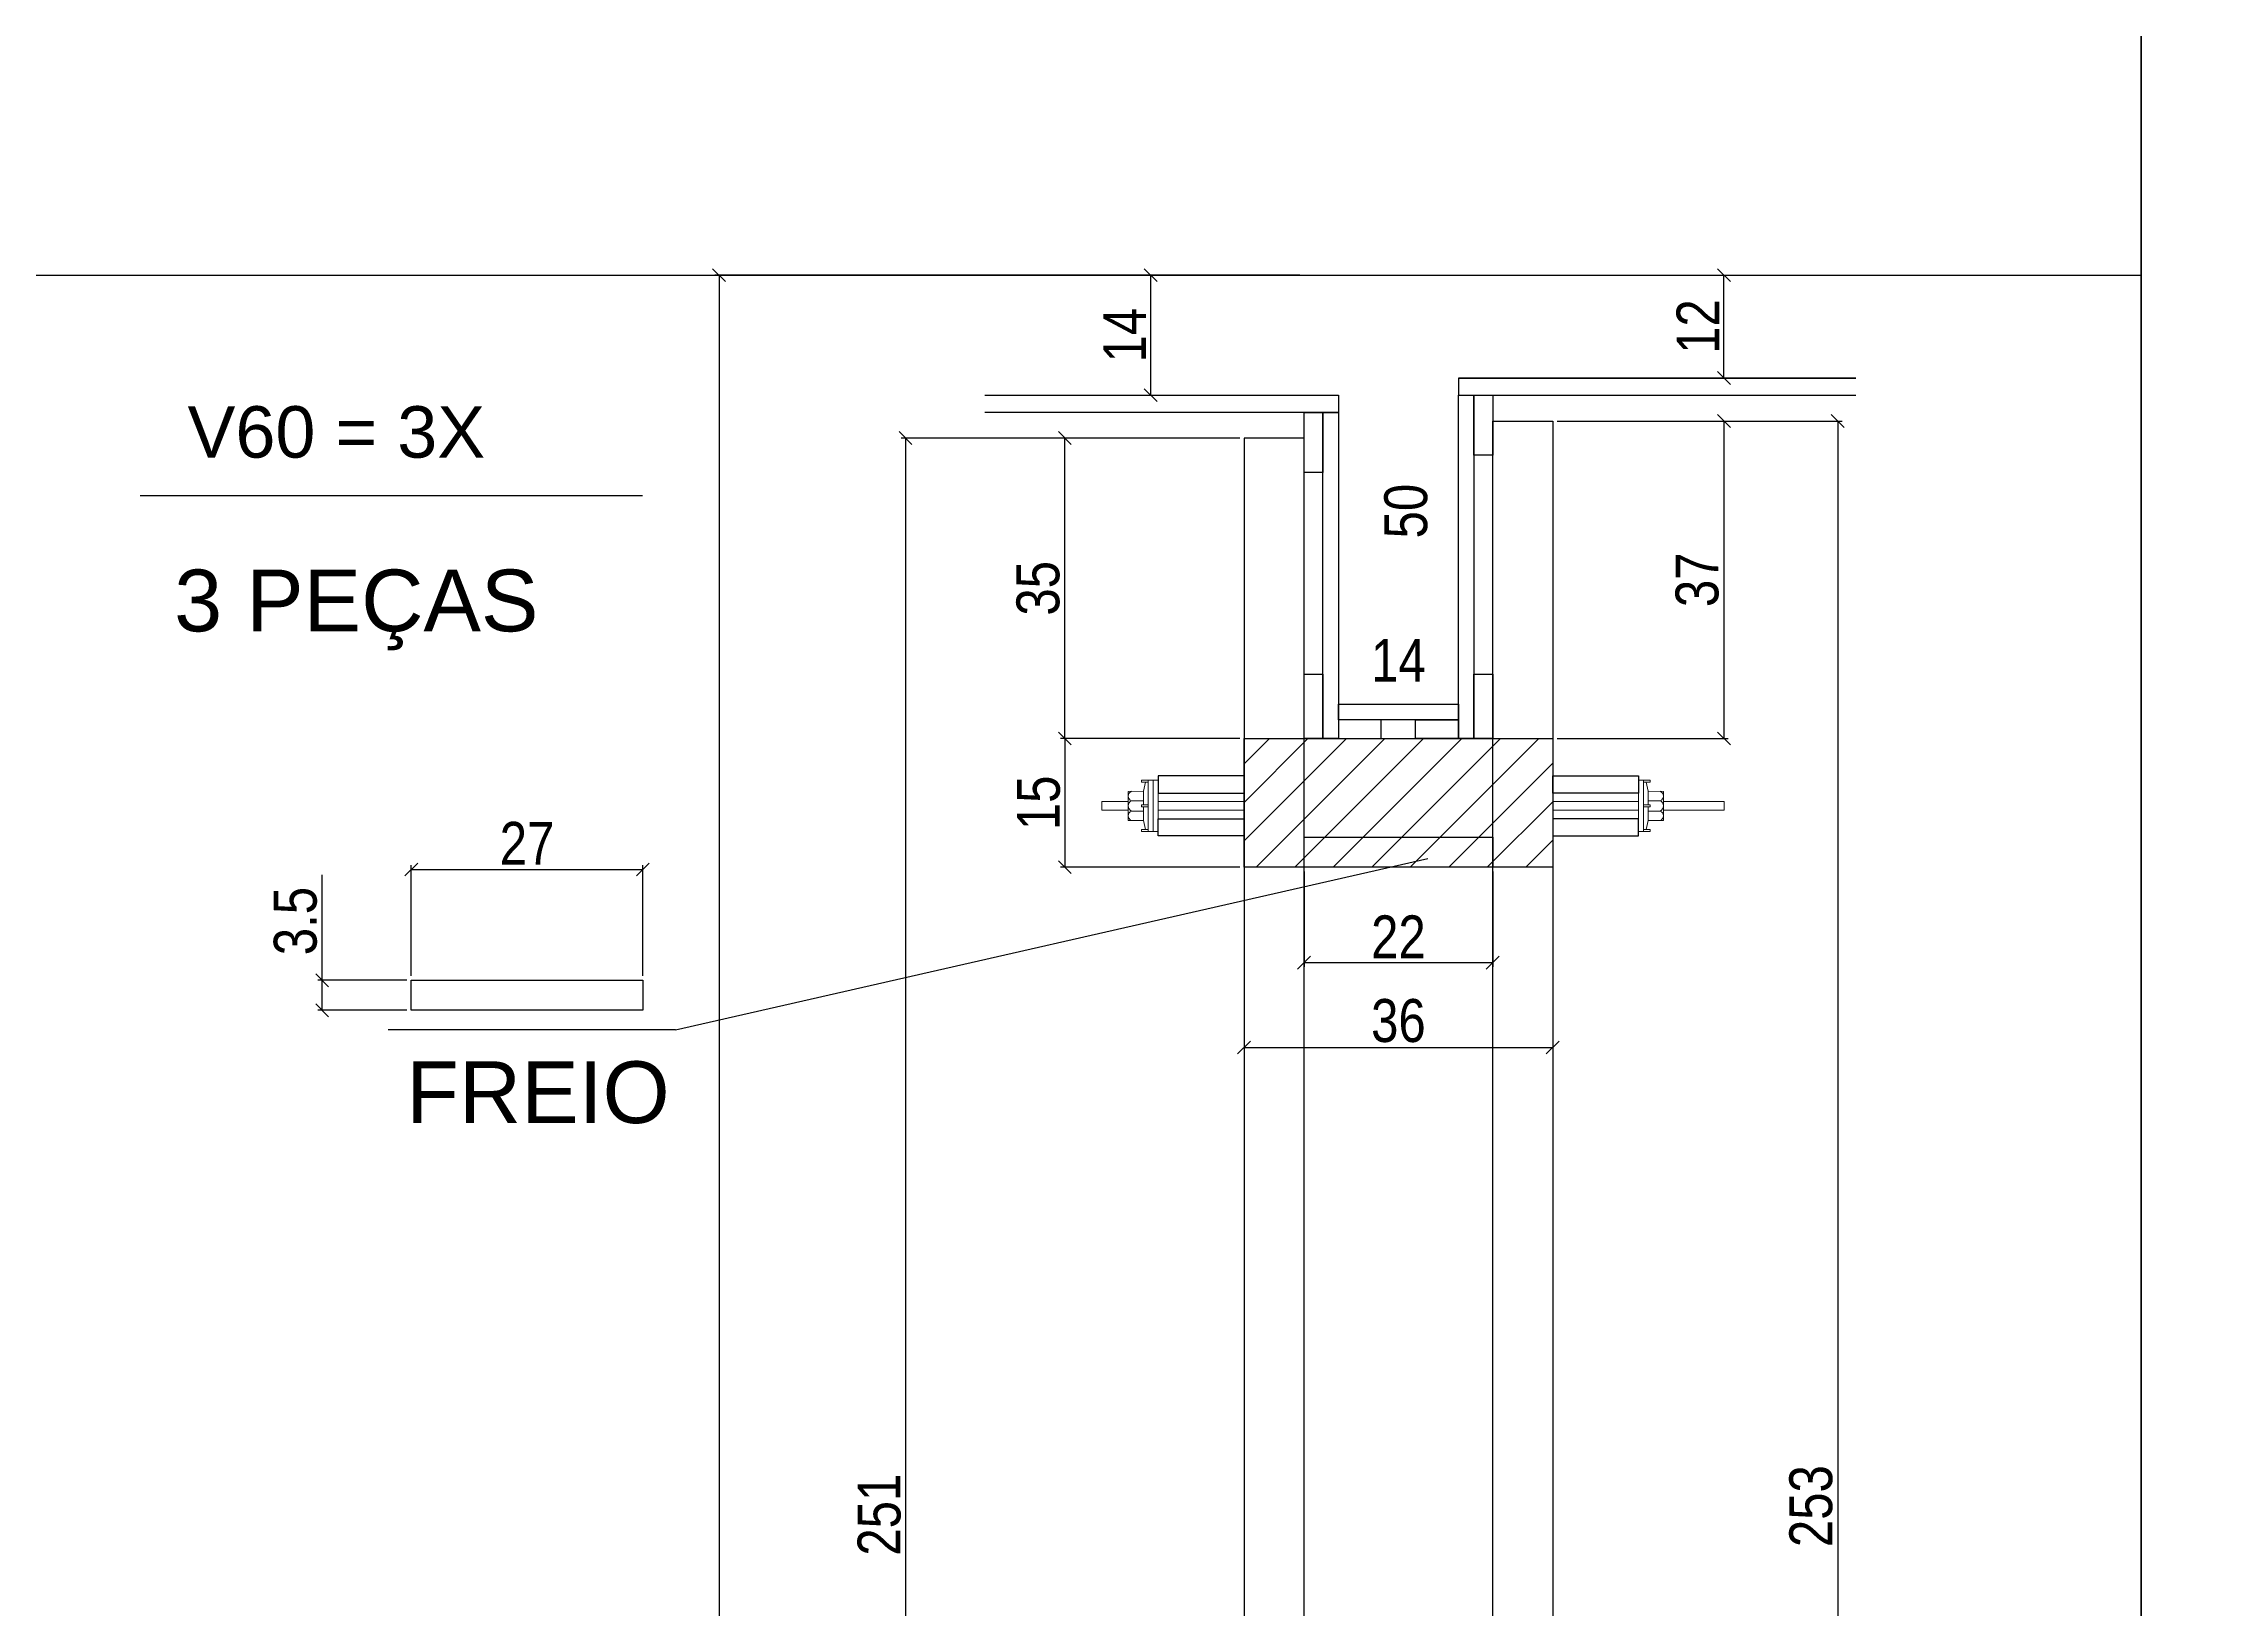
# Model space of a CAD drawing. Header units: millimetres. Extents: x 4248 to 7961, y 1155 to 5765.
# Drawn here: x 4757 to 5261, y 1545 to 1910 of the extents above; entities that cross this region are included whole.
import ezdxf

# ---------------------------------------------------------------- set-up
doc = ezdxf.new("R2010")
doc.units = ezdxf.units.MM
for name, color, linetype in [('1', 1, 'Continuous'), ('COTA', 241, 'Continuous'), ('GARFOS OK', 3, 'Continuous'), ('Hachura', 253, 'Continuous'), ('Painéis', 200, 'Continuous'), ('Resinado', 41, 'Continuous'), ('SARR_3.5x7', 81, 'Continuous'), ('SARR_7x7', 40, 'Continuous'), ('TIRAS REESCORAMENTO', 252, 'Continuous'), ('VIGAS', 3, 'Continuous')]:
    doc.layers.add(name, color=color, linetype=linetype)
doc.layers.add('BARRA_ANCORAGEM', color=1, linetype='Continuous', lineweight=15)
doc.styles.add('COTA TECNICA 2X', font='techl___.ttf', dxfattribs={"height": 10})
doc.styles.add('R80-50', font='arial.ttf', dxfattribs={"height": 10})
doc.dimstyles.new('SECAO', dxfattribs={"dimscale": 0.333333, "dimtxt": 5, "dimasz": 9, "dimexe": 3, "dimexo": 3, "dimgap": 3, "dimtad": 1, "dimdec": 1, "dimlfac": 0.5, "dimzin": 12, "dimdsep": 46, "dimtxsty": 'COTA TECNICA 2X', "dimblk1": 'OBLIQUE', "dimblk2": 'OBLIQUE', "dimsah": 1, "dimcen": 0.9, "dimclrd": 4, "dimclre": 4, "dimclrt": 240, "dimadec": 1, "dimazin": 3, "dimtfac": 1, "dimtdec": 1, "dimtmove": 0, "dimatfit": 3, "dimfxl": 1, "dimtolj": 1, "dimtzin": 12, "dimarcsym": 0})

# ---------------------------------------------------------------- blocks, each defined once
blk = doc.blocks.new('_Oblique')
at = {"layer": '1', "color": 0, "lineweight": -2}
blk.add_line((-0.5, -0.5), (0.5, 0.5), dxfattribs=at)
blk = doc.blocks.new('*D500')
at = {"layer": 'COTA', "color": 4, "lineweight": -2, "transparency": 16777216}
for p, q in [((5036.3, 1817.71), (4957.34, 1817.71)), ((4958.34, 1817.71), (4958.34, 1315.71)), ((5036.3, 1315.71), (4957.34, 1315.71))]:
    blk.add_line(p, q, dxfattribs=at)
at = {"layer": 'Defpoints', "color": 0, "transparency": 16777216}
for p in [(5037.3, 1817.71), (4958.34, 1315.71), (5037.3, 1315.71)]:
    blk.add_point(p, dxfattribs=at)
at = {"layer": 'COTA', "color": 4, "lineweight": -2, "transparency": 16777216, "xscale": 3, "yscale": 3, "zscale": 3}
for p, rotation in [((4958.34, 1817.71), 90), ((4958.34, 1315.71), 270)]:
    blk.add_blockref('_Oblique', p, dxfattribs=dict(at, rotation=rotation))
at = {"layer": 'COTA', "color": 240, "transparency": 16777216, "insert": (4952.23, 1566.71), "char_height": 10, "attachment_point": 5, "rotation": 90, "style": 'COTA TECNICA 2X'}
blk.add_mtext('\\A1;251', dxfattribs=at)
blk = doc.blocks.new('*D506')
at = {"layer": 'COTA', "color": 4, "lineweight": -2, "transparency": 16777216}
for p, q in [((5110.3, 1821.69), (5150.23, 1821.69)), ((5149.23, 1821.69), (5149.23, 1747.66)), ((5110.3, 1747.66), (5150.23, 1747.66))]:
    blk.add_line(p, q, dxfattribs=at)
at = {"layer": 'Defpoints', "color": 0, "transparency": 16777216}
for p in [(5109.3, 1821.69), (5109.3, 1747.66), (5149.23, 1747.66)]:
    blk.add_point(p, dxfattribs=at)
at = {"layer": 'COTA', "color": 4, "lineweight": -2, "transparency": 16777216, "xscale": 3, "yscale": 3, "zscale": 3}
for p, rotation in [((5149.23, 1821.69), 90), ((5149.23, 1747.66), 270)]:
    blk.add_blockref('_Oblique', p, dxfattribs=dict(at, rotation=rotation))
at = {"layer": 'COTA', "color": 240, "transparency": 16777216, "insert": (5143.01, 1784.68), "char_height": 10, "attachment_point": 5, "rotation": 90, "style": 'COTA TECNICA 2X'}
blk.add_mtext('\\A1;37', dxfattribs=at)
blk = doc.blocks.new('*D507')
at = {"layer": 'COTA', "color": 4, "lineweight": -2, "transparency": 16777216}
for p, q in [((5050.3, 1855.71), (4913.84, 1855.71)), ((4914.84, 1855.71), (4914.84, 1209.62)), ((5036.3, 1209.62), (4913.84, 1209.62))]:
    blk.add_line(p, q, dxfattribs=at)
at = {"layer": 'Defpoints', "color": 0, "transparency": 16777216}
for p in [(5051.3, 1855.71), (4914.84, 1209.62), (5037.3, 1209.62)]:
    blk.add_point(p, dxfattribs=at)
at = {"layer": 'COTA', "color": 4, "lineweight": -2, "transparency": 16777216, "xscale": 3, "yscale": 3, "zscale": 3}
for p, rotation in [((4914.84, 1855.71), 90), ((4914.84, 1209.62), 270)]:
    blk.add_blockref('_Oblique', p, dxfattribs=dict(at, rotation=rotation))
at = {"layer": 'COTA', "color": 240, "transparency": 16777216, "insert": (4908.62, 1532.67), "char_height": 10, "attachment_point": 5, "rotation": 90, "style": 'COTA TECNICA 2X'}
blk.add_mtext('\\A1;323', dxfattribs=at)
blk = doc.blocks.new('*D509')
at = {"layer": 'Defpoints', "color": 0, "transparency": 16777216}
for p in [(5074.34, 1855.71), (5081.19, 1855.71), (5074.34, 1755.66)]:
    blk.add_point(p, dxfattribs=at)
at = {"layer": 'COTA', "color": 240, "transparency": 16777216, "insert": (5075.08, 1800.69), "char_height": 10, "attachment_point": 5, "rotation": 90, "style": 'COTA TECNICA 2X'}
blk.add_mtext('\\A1;50', dxfattribs=at)
blk = doc.blocks.new('*D510')
at = {"layer": 'Defpoints', "color": 0, "transparency": 16777216}
for p in [(5059.3, 1759.82), (5087.3, 1759.82), (5087.3, 1759.82)]:
    blk.add_point(p, dxfattribs=at)
at = {"layer": 'COTA', "color": 240, "transparency": 16777216, "insert": (5073.3, 1765.89), "char_height": 10, "attachment_point": 5, "style": 'COTA TECNICA 2X'}
blk.add_mtext('\\A1;14', dxfattribs=at)
blk = doc.blocks.new('*D512')
at = {"layer": 'COTA', "color": 4, "lineweight": -2, "transparency": 16777216}
for p, q in [((5136.9, 1855.71), (5150.23, 1855.71)), ((5149.23, 1831.71), (5149.23, 1855.71)), ((5136.9, 1831.71), (5150.23, 1831.71))]:
    blk.add_line(p, q, dxfattribs=at)
at = {"layer": 'Defpoints', "color": 0, "transparency": 16777216}
for p in [(5135.9, 1855.71), (5149.23, 1855.71), (5135.9, 1831.71)]:
    blk.add_point(p, dxfattribs=at)
at = {"layer": 'COTA', "color": 4, "lineweight": -2, "transparency": 16777216, "xscale": 3, "yscale": 3, "zscale": 3}
for p, rotation in [((5149.23, 1855.71), 90), ((5149.23, 1831.71), 270)]:
    blk.add_blockref('_Oblique', p, dxfattribs=dict(at, rotation=rotation))
at = {"layer": 'COTA', "color": 240, "transparency": 16777216, "insert": (5143.18, 1843.71), "char_height": 10, "attachment_point": 5, "rotation": 90, "style": 'COTA TECNICA 2X'}
blk.add_mtext('\\A1;12', dxfattribs=at)
blk = doc.blocks.new('*D513')
at = {"layer": 'COTA', "color": 4, "lineweight": -2, "transparency": 16777216}
for p, q in [((5111.3, 1821.69), (5176.78, 1821.69)), ((5175.78, 1821.69), (5175.78, 1315.71)), ((5111.3, 1315.71), (5176.78, 1315.71))]:
    blk.add_line(p, q, dxfattribs=at)
at = {"layer": 'Defpoints', "color": 0, "transparency": 16777216}
for p in [(5110.3, 1821.69), (5110.3, 1315.71), (5175.78, 1315.71)]:
    blk.add_point(p, dxfattribs=at)
at = {"layer": 'COTA', "color": 4, "lineweight": -2, "transparency": 16777216, "xscale": 3, "yscale": 3, "zscale": 3}
for p, rotation in [((5175.78, 1821.69), 90), ((5175.78, 1315.71), 270)]:
    blk.add_blockref('_Oblique', p, dxfattribs=dict(at, rotation=rotation))
at = {"layer": 'COTA', "color": 240, "transparency": 16777216, "insert": (5169.56, 1568.7), "char_height": 10, "attachment_point": 5, "rotation": 90, "style": 'COTA TECNICA 2X'}
blk.add_mtext('\\A1;253', dxfattribs=at)
blk = doc.blocks.new('*D515')
at = {"layer": 'COTA', "color": 4, "lineweight": -2, "transparency": 16777216}
for p, q in [((5015.53, 1827.71), (5015.53, 1855.71)), ((5016.53, 1855.71), (5016.53, 1855.71)), ((5016.53, 1827.71), (5016.53, 1827.71))]:
    blk.add_line(p, q, dxfattribs=at)
at = {"layer": 'Defpoints', "color": 0, "transparency": 16777216}
for p in [(5015.53, 1855.71), (5015.53, 1855.71), (5015.53, 1827.71)]:
    blk.add_point(p, dxfattribs=at)
at = {"layer": 'COTA', "color": 4, "lineweight": -2, "transparency": 16777216, "xscale": 3, "yscale": 3, "zscale": 3}
for p, rotation in [((5015.53, 1855.71), 90), ((5015.53, 1827.71), 270)]:
    blk.add_blockref('_Oblique', p, dxfattribs=dict(at, rotation=rotation))
at = {"layer": 'COTA', "color": 240, "transparency": 16777216, "insert": (5009.46, 1841.71), "char_height": 10, "attachment_point": 5, "rotation": 90, "style": 'COTA TECNICA 2X'}
blk.add_mtext('\\A1;14', dxfattribs=at)
blk = doc.blocks.new('A$C51C4441F')
at = {"layer": 'BARRA_ANCORAGEM'}
for p, q in [((-2.25, 3.4), (-1.79, 5.5)), ((-2.25, 3.4), (-5.81, 3.39)), ((-5.81, 3.39), (-5.81, -3.39)), ((-2.25, 1.2), (-5.02, 1.2)), ((-2.25, 3.4), (-2.25, 3.4)), ((-2.25, 3.4), (-2.25, 0.25)), ((-2.25, -3.4), (-5.81, -3.39)), ((-2.25, -1.2), (-5.02, -1.2)), ((-2.25, -0.25), (-2.25, -3.4)), ((-2.25, -3.4), (-1.79, -5.5))]:
    blk.add_line(p, q, dxfattribs=at)
for points in [[(-2.7, 6), (-1.2, 6), (-1.2, 5.5), (-2.7, 5.5)], [(-1.2, -6), (0, -6), (0, 6), (-1.2, 6)], [(-2.7, 0.25), (-1.2, 0.25), (-1.2, -0.25), (-2.7, -0.25)], [(-2.7, -6), (-1.2, -6), (-1.2, -5.5), (-2.7, -5.5)]]:
    blk.add_lwpolyline(points, close=True, dxfattribs=at)
for centre, radius, start, end in [((-4.66, 2.3), 1.15, 107.7845, 252.2718), ((-4.52, 0), 1.3, 112.648, 247.4083), ((-4.66, -2.3), 1.15, 107.7845, 252.2718)]:
    blk.add_arc(centre, radius, start, end, dxfattribs=at)
blk = doc.blocks.new('*D516')
at = {"layer": 'COTA', "color": 4, "lineweight": -2, "transparency": 16777216}
for p, q in [((4822.27, 1691.31), (4822.27, 1715.91)), ((4842.05, 1691.31), (4821.27, 1691.31)), ((4822.27, 1684.31), (4822.27, 1691.31)), ((4842.05, 1684.31), (4821.27, 1684.31))]:
    blk.add_line(p, q, dxfattribs=at)
at = {"layer": 'Defpoints', "color": 0, "transparency": 16777216}
for p in [(4822.27, 1691.31), (4843.05, 1691.31), (4843.05, 1684.31)]:
    blk.add_point(p, dxfattribs=at)
at = {"layer": 'COTA', "color": 4, "lineweight": -2, "transparency": 16777216, "xscale": 3, "yscale": 3, "zscale": 3}
for p, rotation in [((4822.27, 1691.31), 90), ((4822.27, 1684.31), 270)]:
    blk.add_blockref('_Oblique', p, dxfattribs=dict(at, rotation=rotation))
at = {"layer": 'COTA', "color": 240, "transparency": 16777216, "insert": (4816.05, 1705.11), "char_height": 10, "attachment_point": 5, "rotation": 90, "style": 'COTA TECNICA 2X'}
blk.add_mtext('\\A1;3.5', dxfattribs=at)
blk = doc.blocks.new('*D521')
at = {"layer": 'COTA', "color": 4, "lineweight": -2, "transparency": 16777216}
for p, q in [((4843.05, 1692.31), (4843.05, 1718.14)), ((4843.05, 1717.14), (4897.05, 1717.14)), ((4897.05, 1692.31), (4897.05, 1718.14))]:
    blk.add_line(p, q, dxfattribs=at)
at = {"layer": 'Defpoints', "color": 0, "transparency": 16777216}
for p in [(4897.05, 1717.14), (4843.05, 1691.31), (4897.05, 1691.31)]:
    blk.add_point(p, dxfattribs=at)
at = {"layer": 'COTA', "color": 4, "lineweight": -2, "transparency": 16777216, "xscale": 3, "yscale": 3, "zscale": 3, "rotation": 180}
blk.add_blockref('_Oblique', (4843.05, 1717.14), dxfattribs=at)
at = {"layer": 'COTA', "color": 4, "lineweight": -2, "transparency": 16777216, "xscale": 3, "yscale": 3, "zscale": 3}
blk.add_blockref('_Oblique', (4897.05, 1717.14), dxfattribs=at)
at = {"layer": 'COTA', "color": 240, "transparency": 16777216, "insert": (4870.05, 1723.22), "char_height": 10, "attachment_point": 5, "style": 'COTA TECNICA 2X'}
blk.add_mtext('\\A1;27', dxfattribs=at)
blk = doc.blocks.new('*D517')
at = {"layer": 'COTA', "color": 4, "lineweight": -2, "transparency": 16777216}
for p, q in [((5036.3, 1817.71), (4994.5, 1817.71)), ((4995.5, 1747.66), (4995.5, 1817.71)), ((5036.3, 1747.66), (4994.5, 1747.66))]:
    blk.add_line(p, q, dxfattribs=at)
at = {"layer": 'Defpoints', "color": 0, "transparency": 16777216}
for p in [(4995.5, 1817.71), (5037.3, 1817.71), (5037.3, 1747.66)]:
    blk.add_point(p, dxfattribs=at)
at = {"layer": 'COTA', "color": 4, "lineweight": -2, "transparency": 16777216, "xscale": 3, "yscale": 3, "zscale": 3}
for p, rotation in [((4995.5, 1817.71), 90), ((4995.5, 1747.66), 270)]:
    blk.add_blockref('_Oblique', p, dxfattribs=dict(at, rotation=rotation))
at = {"layer": 'COTA', "color": 240, "transparency": 16777216, "insert": (4989.28, 1782.69), "char_height": 10, "attachment_point": 5, "rotation": 90, "style": 'COTA TECNICA 2X'}
blk.add_mtext('\\A1;35', dxfattribs=at)
blk = doc.blocks.new('*D518')
at = {"layer": 'COTA', "color": 4, "lineweight": -2, "transparency": 16777216}
for p, q in [((5036.3, 1747.66), (4994.5, 1747.66)), ((4995.5, 1747.66), (4995.5, 1717.66)), ((5036.3, 1717.66), (4994.5, 1717.66))]:
    blk.add_line(p, q, dxfattribs=at)
at = {"layer": 'Defpoints', "color": 0, "transparency": 16777216}
for p in [(5037.3, 1747.66), (4995.5, 1717.66), (5037.3, 1717.66)]:
    blk.add_point(p, dxfattribs=at)
at = {"layer": 'COTA', "color": 4, "lineweight": -2, "transparency": 16777216, "xscale": 3, "yscale": 3, "zscale": 3}
for p, rotation in [((4995.5, 1747.66), 90), ((4995.5, 1717.66), 270)]:
    blk.add_blockref('_Oblique', p, dxfattribs=dict(at, rotation=rotation))
at = {"layer": 'COTA', "color": 240, "transparency": 16777216, "insert": (4989.39, 1732.66), "char_height": 10, "attachment_point": 5, "rotation": 90, "style": 'COTA TECNICA 2X'}
blk.add_mtext('\\A1;15', dxfattribs=at)
blk = doc.blocks.new('*D519')
at = {"layer": 'COTA', "color": 4, "lineweight": -2, "transparency": 16777216}
for p, q in [((5051.3, 1716.66), (5051.3, 1694.42)), ((5095.3, 1716.66), (5095.3, 1694.42)), ((5051.3, 1695.42), (5095.3, 1695.42))]:
    blk.add_line(p, q, dxfattribs=at)
at = {"layer": 'Defpoints', "color": 0, "transparency": 16777216}
for p in [(5051.3, 1717.66), (5095.3, 1717.66), (5095.3, 1695.42)]:
    blk.add_point(p, dxfattribs=at)
at = {"layer": 'COTA', "color": 4, "lineweight": -2, "transparency": 16777216, "xscale": 3, "yscale": 3, "zscale": 3, "rotation": 180}
blk.add_blockref('_Oblique', (5051.3, 1695.42), dxfattribs=at)
at = {"layer": 'COTA', "color": 4, "lineweight": -2, "transparency": 16777216, "xscale": 3, "yscale": 3, "zscale": 3}
blk.add_blockref('_Oblique', (5095.3, 1695.42), dxfattribs=at)
at = {"layer": 'COTA', "color": 240, "transparency": 16777216, "insert": (5073.3, 1701.42), "char_height": 10, "attachment_point": 5, "style": 'COTA TECNICA 2X'}
blk.add_mtext('\\A1;22', dxfattribs=at)
blk = doc.blocks.new('*D520')
at = {"layer": 'COTA', "color": 4, "lineweight": -2, "transparency": 16777216}
for p, q in [((5037.3, 1716.66), (5037.3, 1674.63)), ((5109.3, 1716.66), (5109.3, 1674.63)), ((5037.3, 1675.63), (5109.3, 1675.63))]:
    blk.add_line(p, q, dxfattribs=at)
at = {"layer": 'Defpoints', "color": 0, "transparency": 16777216}
for p in [(5037.3, 1717.66), (5109.3, 1717.66), (5109.3, 1675.63)]:
    blk.add_point(p, dxfattribs=at)
at = {"layer": 'COTA', "color": 4, "lineweight": -2, "transparency": 16777216, "xscale": 3, "yscale": 3, "zscale": 3, "rotation": 180}
blk.add_blockref('_Oblique', (5037.3, 1675.63), dxfattribs=at)
at = {"layer": 'COTA', "color": 4, "lineweight": -2, "transparency": 16777216, "xscale": 3, "yscale": 3, "zscale": 3}
blk.add_blockref('_Oblique', (5109.3, 1675.63), dxfattribs=at)
at = {"layer": 'COTA', "color": 240, "transparency": 16777216, "insert": (5073.3, 1681.85), "char_height": 10, "attachment_point": 5, "style": 'COTA TECNICA 2X'}
blk.add_mtext('\\A1;36', dxfattribs=at)

msp = doc.modelspace()

# ---------------------------------------------------------------- hatches: boundary and pattern name
at = {"layer": 'COTA'}
h = msp.add_hatch(dxfattribs=at)
h.set_pattern_fill('ANSI31', color=256, scale=2, style=0)
h.set_pattern_definition([(45, (-19587.65, -211549.403), (-4.49012806, 4.49012806), [])])
h.paths.add_polyline_path([(5037.3, 1747.66), (5037.3, 1717.66), (5109.3, 1717.66), (5109.3, 1747.66)])

# ---------------------------------------------------------------- linework, layer by layer
at = {"layer": 'BARRA_ANCORAGEM'}
for points in [[(5016.1, 1737.96), (5017.3, 1737.96), (5017.3, 1725.96), (5016.1, 1725.96)], [(5130.5, 1737.96), (5129.3, 1737.96), (5129.3, 1725.96), (5130.5, 1725.96)], [(5004.1, 1730.96), (5010.29, 1730.96), (5010.29, 1732.96), (5004.1, 1732.96)], [(5017.3, 1730.96), (5037.3, 1730.96), (5037.3, 1732.96), (5017.3, 1732.96)], [(5129.3, 1730.96), (5109.3, 1730.96), (5109.3, 1732.96), (5129.3, 1732.96)], [(5135.12, 1730.96), (5149.3, 1730.96), (5149.3, 1732.96), (5135.12, 1732.96)]]:
    msp.add_lwpolyline(points, close=True, dxfattribs=at)
at = {"layer": 'COTA', "color": 1}
msp.add_line((4247.57, 1855.71), (5246.56, 1855.71), dxfattribs=at)
at = {"layer": 'GARFOS OK', "color": 3}
for q in [(5080.13, 1719.69), (4837.63, 1679.77)]:
    msp.add_line((4904.65, 1679.77), q, dxfattribs=at)
at = {"layer": 'Hachura', "color": 7}
msp.add_line((4779.82, 1804.34), (4896.97, 1804.34), dxfattribs=at)
at = {"layer": 'Painéis'}
msp.add_lwpolyline([(5109.3, 1717.66), (5037.3, 1717.66), (5037.3, 1747.66), (5109.3, 1747.66)], close=True, dxfattribs=at)
at = {"layer": 'Resinado'}
msp.add_line((5087.3, 1831.71), (5179.96, 1831.71), dxfattribs=at)
at = {"layer": 'SARR_3.5x7', "linetype": 'Continuous'}
msp.add_lwpolyline([(4843.05, 1691.31), (4897.05, 1691.31), (4897.05, 1684.31), (4843.05, 1684.31)], close=True, dxfattribs=at)
at = {"layer": 'SARR_7x7', "linetype": 'Continuous'}
for points in [[(5109.3, 1315.71), (5095.3, 1315.71), (5095.3, 1821.69), (5109.3, 1821.69)], [(5037.3, 1315.71), (5051.3, 1315.71), (5051.3, 1817.71), (5037.3, 1817.71)], [(5051.3, 1724.66), (5095.3, 1724.66), (5095.3, 1717.66), (5051.3, 1717.66)]]:
    msp.add_lwpolyline(points, close=True, dxfattribs=at)
at = {"layer": 'TIRAS REESCORAMENTO', "linetype": 'ByBlock'}
for p, q in [((4976.82, 1855.71), (5180.45, 1855.71)), ((5087.3, 1827.71), (5179.96, 1827.71))]:
    msp.add_line(p, q, dxfattribs=at)
for points in [[(5179.96, 1831.71), (5087.3, 1831.71), (5087.3, 1827.71), (5179.96, 1827.71)], [(4976.82, 1827.71), (5059.3, 1827.71), (5059.3, 1823.71), (4976.82, 1823.71)], [(5090.9, 1747.66), (5087.3, 1747.66), (5087.3, 1827.71), (5090.9, 1827.71), (5090.9, 1747.66)], [(5059.3, 1747.66), (5055.7, 1747.66), (5055.7, 1823.71), (5059.3, 1823.71), (5059.3, 1747.66)]]:
    msp.add_lwpolyline(points, dxfattribs=at)
for points in [[(5090.9, 1827.71), (5095.3, 1827.71), (5095.3, 1813.71), (5090.9, 1813.71)], [(5051.3, 1823.71), (5055.7, 1823.71), (5055.7, 1809.71), (5051.3, 1809.71)], [(5051.3, 1762.66), (5055.7, 1762.66), (5055.7, 1747.66), (5051.3, 1747.66)], [(5090.9, 1762.66), (5095.3, 1762.66), (5095.3, 1747.66), (5090.9, 1747.66)], [(5087.3, 1752.06), (5059.3, 1752.06), (5059.3, 1755.66), (5087.3, 1755.66)], [(5069.3, 1747.66), (5069.3, 1752.06), (5059.3, 1752.06), (5059.3, 1747.66)], [(5077.27, 1747.66), (5077.27, 1752.06), (5087.3, 1752.06), (5087.3, 1747.66)], [(5017.3, 1734.96), (5037.3, 1734.96), (5037.3, 1738.96), (5017.3, 1738.96)], [(5129.3, 1734.96), (5109.3, 1734.96), (5109.3, 1738.96), (5129.3, 1738.96)], [(5017.3, 1728.96), (5037.3, 1728.96), (5037.3, 1724.96), (5017.3, 1724.96)], [(5129.3, 1728.96), (5109.3, 1728.96), (5109.3, 1724.96), (5129.3, 1724.96)]]:
    msp.add_lwpolyline(points, close=True, dxfattribs=at)
at = {"layer": 'VIGAS'}
for points in [[(5246.56, 1155.37), (4747.07, 1155.37), (4747.07, 1923.79), (5246.56, 1923.79)], [(5746.06, 1155.37), (5246.56, 1155.37), (5246.56, 1923.79), (5746.06, 1923.79)]]:
    msp.add_lwpolyline(points, close=True, dxfattribs=at)

# ---------------------------------------------------------------- block references
at = {"layer": 'BARRA_ANCORAGEM', "xscale": -1, "rotation": 180}
msp.add_blockref('A$C51C4441F', (5016.1, 1731.96), dxfattribs=at)
at = {"layer": 'BARRA_ANCORAGEM', "xscale": -1}
msp.add_blockref('A$C51C4441F', (5129.3, 1731.96), dxfattribs=at)

# ---------------------------------------------------------------- texts
at = {"layer": 'VIGAS', "color": 7, "style": 'R80-50'}
msp.add_text('V60 = 3X', height=12, dxfattribs=at).set_placement((4790.86, 1813.15))
at = {"layer": 'VIGAS', "color": 7, "char_height": 14.4, "attachment_point": 1, "style": 'R80-50'}
for s, insert in [('3 PEÇAS', (4787.75, 1787.05)), ('FREIO', (4841.86, 1672.4))]:
    msp.add_mtext_dynamic_manual_height_columns(s, width=162.221, gutter_width=50, heights=[0], dxfattribs=dict(at, insert=insert))

# ---------------------------------------------------------------- dimensions: what is measured, and where the dimension line sits
at = {"layer": 'COTA', "color": 3}
for base, p1, p2, picture, middle in [((4914.84, 1209.62), (5051.3, 1855.71), (5037.3, 1209.62), '*D507', (4908.62, 1532.67)), ((5015.53, 1855.71), (5015.53, 1827.71), (5015.53, 1855.71), '*D515', (5009.46, 1841.71)), ((5149.23, 1855.71), (5135.9, 1831.71), (5135.9, 1855.71), '*D512', (5143.18, 1843.71)), ((5149.23, 1747.66), (5109.3, 1821.69), (5109.3, 1747.66), '*D506', (5143.01, 1784.68)), ((5175.78, 1315.71), (5110.3, 1821.69), (5110.3, 1315.71), '*D513', (5169.56, 1568.7)), ((4958.34, 1315.71), (5037.3, 1817.71), (5037.3, 1315.71), '*D500', (4952.23, 1566.71)), ((4995.5, 1817.71), (5037.3, 1747.66), (5037.3, 1817.71), '*D517', (4989.28, 1782.69)), ((4995.5, 1717.66), (5037.3, 1747.66), (5037.3, 1717.66), '*D518', (4989.39, 1732.66)), ((4822.27, 1691.31), (4843.05, 1684.31), (4843.05, 1691.31), '*D516', (4816.05, 1705.11))]:
    dim = msp.add_linear_dim(base=base, p1=p1, p2=p2, angle=90, dimstyle='SECAO', dxfattribs=at)
    dim.commit()
    dim.dimension.update_dxf_attribs({"geometry": picture, "text_midpoint": middle})
dim = msp.add_linear_dim(base=(5081.19, 1855.71), p1=(5074.34, 1755.66), p2=(5074.34, 1855.71), angle=90, dimstyle='SECAO', override={"dimse1": 1, "dimse2": 1, "dimsd1": 1, "dimsd2": 1}, dxfattribs=at)
dim.commit()
dim.dimension.update_dxf_attribs({"geometry": '*D509', "text_midpoint": (5081.19, 1800.69), "dimtype": 160})
dim = msp.add_linear_dim(base=(5087.3, 1759.82), p1=(5059.3, 1759.82), p2=(5087.3, 1759.82), dimstyle='SECAO', override={"dimse1": 1, "dimse2": 1, "dimsd1": 1, "dimsd2": 1}, dxfattribs=at)
dim.commit()
dim.dimension.update_dxf_attribs({"geometry": '*D510', "text_midpoint": (5073.3, 1765.89)})
for base, p1, p2, picture, middle in [((4897.05, 1717.14), (4843.05, 1691.31), (4897.05, 1691.31), '*D521', (4870.05, 1723.22)), ((5109.3, 1675.63), (5037.3, 1717.66), (5109.3, 1717.66), '*D520', (5073.3, 1681.85)), ((5095.3, 1695.42), (5051.3, 1717.66), (5095.3, 1717.66), '*D519', (5073.3, 1701.42))]:
    dim = msp.add_linear_dim(base=base, p1=p1, p2=p2, dimstyle='SECAO', dxfattribs=at)
    dim.commit()
    dim.dimension.update_dxf_attribs({"geometry": picture, "text_midpoint": middle})

doc.saveas('drawing.dxf')
